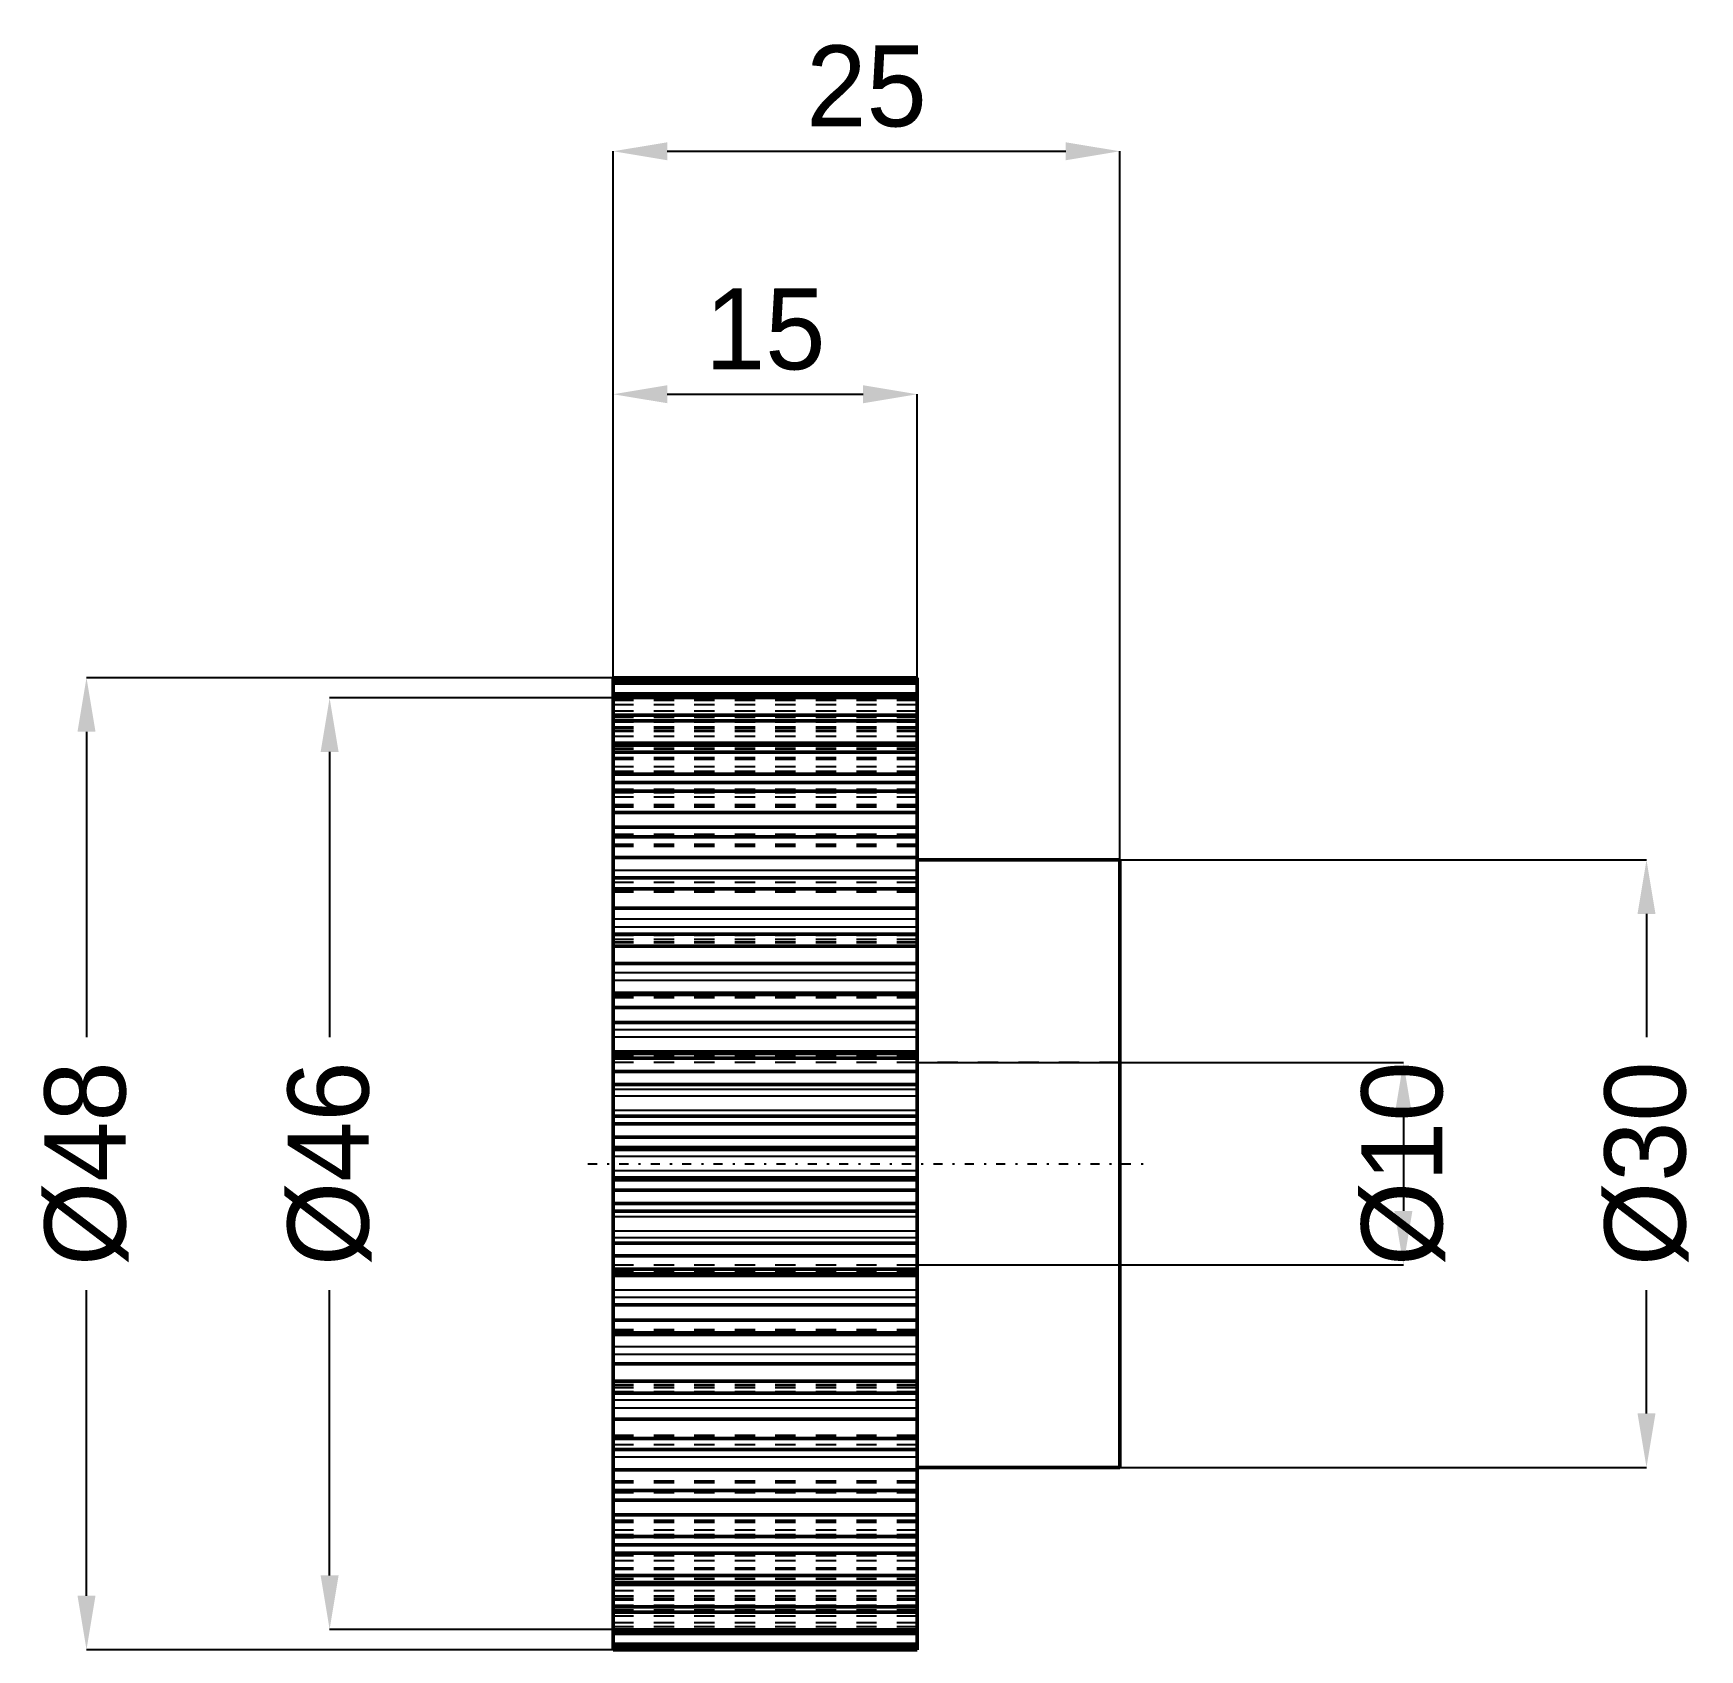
# Model space of a CAD drawing. Header units: millimetres. Extents: x -28.6 to 53.6, y -24 to 55.8.
import ezdxf

# ---------------------------------------------------------------- set-up
doc = ezdxf.new("R2010")
doc.units = ezdxf.units.MM
doc.linetypes.add('Center', pattern=[1.5, 0.45, -0.5, 0.05, -0.5])
doc.linetypes.add('Dashed', pattern=[2, 1, -1])
for name, color, linetype, lineweight in [('AM_0', 7, 'Continuous', 50), ('AM_4', 3, 'Continuous', 25), ('AM_5', 3, 'Continuous', 25), ('AM_7', 7, 'Center', 25), ('AM_9', 6, 'Dashed', 25)]:
    doc.layers.add(name, color=color, linetype=linetype, lineweight=lineweight)
doc.dimstyles.new('ISO-25', dxfattribs={"dimtxt": 2.5, "dimasz": 2.5, "dimexe": 1.25, "dimexo": 0.625, "dimtad": 1, "dimtxsty": 'Standard', "dimcen": 2.5, "dimadec": 0, "dimazin": 0, "dimtfac": 1, "dimtmove": 0, "dimatfit": 3, "dimfxl": 1, "dimarcsym": 0})

# ---------------------------------------------------------------- blocks, each defined once
blk = doc.blocks.new('*D1')
at = {"layer": 'AM_5', "color": 0, "lineweight": -2}
for p, q in [((0, 24), (0, 38)), ((2.667, 38), (12.333, 38)), ((15, 23), (15, 38))]:
    blk.add_line(p, q, dxfattribs=at)
at = {"layer": 'AM_5', "color": 0}
for points in [[(2.667, 38.444), (2.667, 37.556), (0, 38)], [(12.333, 37.556), (12.333, 38.444), (15, 38)]]:
    blk.add_solid(points, dxfattribs=at)
at = {"layer": 'Defpoints', "color": 0}
for p in [(15, 38), (0, 24), (15, 23)]:
    blk.add_point(p, dxfattribs=at)
at = {"layer": 'AM_5', "color": 0, "insert": (7.5, 41.2), "char_height": 4, "attachment_point": 5}
blk.add_mtext('15', dxfattribs=at)
blk = doc.blocks.new('*D2')
at = {"layer": 'AM_5', "color": 0, "lineweight": -2}
for p, q in [((0, 24), (0, 50)), ((2.667, 50), (22.333, 50)), ((25, 15), (25, 50))]:
    blk.add_line(p, q, dxfattribs=at)
at = {"layer": 'AM_5', "color": 0}
for points in [[(2.667, 50.444), (2.667, 49.556), (0, 50)], [(22.333, 49.556), (22.333, 50.444), (25, 50)]]:
    blk.add_solid(points, dxfattribs=at)
at = {"layer": 'Defpoints', "color": 0}
for p in [(25, 50), (0, 24), (25, 15)]:
    blk.add_point(p, dxfattribs=at)
at = {"layer": 'AM_5', "color": 0, "insert": (12.5, 53.2), "char_height": 4, "attachment_point": 5}
blk.add_mtext('25', dxfattribs=at)
blk = doc.blocks.new('*D3')
at = {"layer": 'AM_5', "color": 0, "lineweight": -2}
for p, q in [((25, 15), (51, 15)), ((51, 12.333), (51, 6.248)), ((51, -12.333), (51, -6.248)), ((25, -15), (51, -15))]:
    blk.add_line(p, q, dxfattribs=at)
at = {"layer": 'AM_5', "color": 0}
for points in [[(51.444, 12.333), (50.556, 12.333), (51, 15)], [(50.556, -12.333), (51.444, -12.333), (51, -15)]]:
    blk.add_solid(points, dxfattribs=at)
at = {"layer": 'Defpoints', "color": 0}
for p in [(25, 15), (25, -15), (51, -15)]:
    blk.add_point(p, dxfattribs=at)
at = {"layer": 'AM_5', "color": 0, "insert": (51, 0), "char_height": 4, "attachment_point": 5, "rotation": 90}
blk.add_mtext('Ø30', dxfattribs=at)
blk = doc.blocks.new('*D4')
at = {"layer": 'AM_5', "color": 0, "lineweight": -2}
for p, q in [((15, 5), (39, 5)), ((39, 2.333), (39, -2.333)), ((15, -5), (39, -5))]:
    blk.add_line(p, q, dxfattribs=at)
at = {"layer": 'AM_5', "color": 0}
for points in [[(39.444, 2.333), (38.556, 2.333), (39, 5)], [(38.556, -2.333), (39.444, -2.333), (39, -5)]]:
    blk.add_solid(points, dxfattribs=at)
at = {"layer": 'Defpoints', "color": 0}
for p in [(15, 5), (15, -5), (39, -5)]:
    blk.add_point(p, dxfattribs=at)
at = {"layer": 'AM_5', "color": 0, "insert": (39, 0), "char_height": 4, "attachment_point": 5, "rotation": 90}
blk.add_mtext('Ø10', dxfattribs=at)
blk = doc.blocks.new('*D5')
at = {"layer": 'AM_5', "color": 0, "lineweight": -2}
for p, q in [((15, 23), (-14, 23)), ((-14, 20.333), (-14, 6.248)), ((-14, -20.333), (-14, -6.248)), ((15, -23), (-14, -23))]:
    blk.add_line(p, q, dxfattribs=at)
at = {"layer": 'AM_5', "color": 0}
for points in [[(-13.556, 20.333), (-14.444, 20.333), (-14, 23)], [(-14.444, -20.333), (-13.556, -20.333), (-14, -23)]]:
    blk.add_solid(points, dxfattribs=at)
at = {"layer": 'Defpoints', "color": 0}
for p in [(15, 23), (-14, -23), (15, -23)]:
    blk.add_point(p, dxfattribs=at)
at = {"layer": 'AM_5', "color": 0, "insert": (-14, 0), "char_height": 4, "attachment_point": 5, "rotation": 90}
blk.add_mtext('Ø46', dxfattribs=at)
blk = doc.blocks.new('*D6')
at = {"layer": 'AM_5', "color": 0, "lineweight": -2}
for p, q in [((0, 24), (-26, 24)), ((-26, 21.333), (-26, 6.248)), ((-26, -21.333), (-26, -6.248)), ((0, -24), (-26, -24))]:
    blk.add_line(p, q, dxfattribs=at)
at = {"layer": 'AM_5', "color": 0}
for points in [[(-25.556, 21.333), (-26.444, 21.333), (-26, 24)], [(-26.444, -21.333), (-25.556, -21.333), (-26, -24)]]:
    blk.add_solid(points, dxfattribs=at)
at = {"layer": 'Defpoints', "color": 0}
for p in [(0, 24), (-26, -24), (0, -24)]:
    blk.add_point(p, dxfattribs=at)
at = {"layer": 'AM_5', "color": 0, "insert": (-26, 0), "char_height": 4, "attachment_point": 5, "rotation": 90}
blk.add_mtext('Ø48', dxfattribs=at)

msp = doc.modelspace()

# ---------------------------------------------------------------- linework, layer by layer
at = {"layer": 'AM_0'}
for p, q in [((15, 24), (0, 24)), ((0, 24), (0, -24)), ((15, 23.998), (0, 23.998)), ((15, 24), (15, -24)), ((15, 23.82), (0, 23.82)), ((15, 23.729), (0, 23.729)), ((15, 23.198), (0, 23.198)), ((15, 23.018), (0, 23.018)), ((15, 22.144), (0, 22.144)), ((15, 21.878), (0, 21.878)), ((15, 20.775), (0, 20.775)), ((15, 20.677), (0, 20.677)), ((15, 20.331), (0, 20.331)), ((15, 19.238), (0, 19.238)), ((15, 18.826), (0, 18.826)), ((15, 18.405), (0, 18.405)), ((15, 17.342), (0, 17.342)), ((15, 16.623), (0, 16.623)), ((15, 16.136), (0, 16.136)), ((15, 15.123), (0, 15.123)), ((25, 15), (15, 15)), ((25, 15), (25, -15)), ((15, 14.111), (0, 14.111)), ((15, 13.567), (0, 13.567)), ((15, 12.623), (0, 12.623)), ((15, 11.337), (0, 11.337)), ((15, 10.744), (0, 10.744)), ((15, 9.887), (0, 9.887)), ((15, 8.428), (0, 8.428)), ((15, 8.351), (0, 8.351)), ((15, 7.722), (0, 7.722)), ((15, 6.968), (0, 6.968)), ((15, 5.436), (0, 5.436)), ((15, 5.209), (0, 5.209)), ((15, 4.556), (0, 4.556)), ((15, 3.918), (0, 3.918)), ((15, 2.342), (0, 2.342)), ((15, 1.97), (0, 1.97)), ((15, 1.305), (0, 1.305)), ((15, 0.795), (0, 0.795)), ((15, -0.795), (0, -0.795)), ((15, -1.305), (0, -1.305)), ((15, -1.97), (0, -1.97)), ((15, -2.342), (0, -2.342)), ((15, -3.918), (0, -3.918)), ((15, -4.556), (0, -4.556)), ((15, -5.209), (0, -5.209)), ((15, -5.436), (0, -5.436)), ((15, -6.968), (0, -6.968)), ((15, -7.722), (0, -7.722)), ((15, -8.351), (0, -8.351)), ((15, -8.428), (0, -8.428)), ((15, -9.887), (0, -9.887)), ((15, -10.744), (0, -10.744)), ((15, -11.337), (0, -11.337)), ((15, -12.623), (0, -12.623)), ((15, -13.567), (0, -13.567)), ((15, -14.111), (0, -14.111)), ((15, -15.123), (0, -15.123)), ((15, -15), (25, -15)), ((15, -16.136), (0, -16.136)), ((15, -16.623), (0, -16.623)), ((15, -17.342), (0, -17.342)), ((15, -18.405), (0, -18.405)), ((15, -18.826), (0, -18.826)), ((15, -19.238), (0, -19.238)), ((15, -20.331), (0, -20.331)), ((15, -20.677), (0, -20.677)), ((15, -20.775), (0, -20.775)), ((15, -21.878), (0, -21.878)), ((15, -22.144), (0, -22.144)), ((15, -23.018), (0, -23.018)), ((15, -23.198), (0, -23.198)), ((15, -23.729), (0, -23.729)), ((15, -23.82), (0, -23.82)), ((15, -23.998), (0, -23.998)), ((0, -24), (15, -24))]:
    msp.add_line(p, q, dxfattribs=at)
at = {"layer": 'AM_4'}
for p, q in [((15, 16.636), (0, 16.636)), ((15, 14.488), (0, 14.488)), ((15, 12.07), (0, 12.07)), ((15, 11.682), (0, 11.682)), ((15, 9.427), (0, 9.427)), ((15, 9.051), (0, 9.051)), ((15, 6.609), (0, 6.609)), ((15, 6.251), (0, 6.251)), ((15, 5.564), (0, 5.564)), ((15, 3.667), (0, 3.667)), ((15, 3.335), (0, 3.335)), ((15, 2.628), (0, 2.628)), ((15, 2.364), (0, 2.364)), ((15, 0.658), (0, 0.658)), ((15, 0.357), (0, 0.357)), ((15, -0.357), (0, -0.357)), ((15, -0.658), (0, -0.658)), ((15, -2.364), (0, -2.364)), ((15, -2.628), (0, -2.628)), ((15, -3.335), (0, -3.335)), ((15, -3.667), (0, -3.667)), ((15, -5.564), (0, -5.564)), ((15, -6.251), (0, -6.251)), ((15, -6.609), (0, -6.609)), ((15, -9.051), (0, -9.051)), ((15, -9.427), (0, -9.427)), ((15, -11.682), (0, -11.682)), ((15, -12.07), (0, -12.07)), ((15, -14.488), (0, -14.488)), ((15, -16.636), (0, -16.636))]:
    msp.add_line(p, q, dxfattribs=at)
at = {"layer": 'AM_7'}
msp.add_line((-1.25, 0), (26.25, 0), dxfattribs=at)
at = {"layer": 'AM_9'}
for p, q in [((15, 22.987), (0, 22.987)), ((15, 22.878), (0, 22.878)), ((15, 22.667), (0, 22.667)), ((15, 22.344), (0, 22.344)), ((15, 22.142), (0, 22.142)), ((15, 22.052), (0, 22.052)), ((15, 21.925), (0, 21.925)), ((15, 21.87), (0, 21.87)), ((15, 21.822), (0, 21.822)), ((0, 21.821), (15, 21.821)), ((15, 21.819), (0, 21.819)), ((15, 21.551), (0, 21.551)), ((15, 21.512), (0, 21.512)), ((15, 21.393), (0, 21.393)), ((15, 21.367), (0, 21.367)), ((0, 21.359), (15, 21.359)), ((15, 21.09), (0, 21.09)), ((15, 20.752), (0, 20.752)), ((15, 20.649), (0, 20.649)), ((15, 20.513), (0, 20.513)), ((0, 20.494), (15, 20.494)), ((15, 20.043), (0, 20.043)), ((15, 19.968), (0, 19.968)), ((15, 19.606), (0, 19.606)), ((15, 19.363), (0, 19.363)), ((15, 19.278), (0, 19.278)), ((0, 19.242), (15, 19.242)), ((15, 18.474), (0, 18.474)), ((15, 18.32), (0, 18.32)), ((15, 18.095), (0, 18.095)), ((15, 17.715), (0, 17.715)), ((15, 17.684), (0, 17.684)), ((0, 17.626), (15, 17.626)), ((15, 16.256), (0, 16.256)), ((15, 16.247), (0, 16.247)), ((15, 15.76), (0, 15.76)), ((15, 15.738), (0, 15.738)), ((0, 15.676), (15, 15.676)), ((15, 14.096), (0, 14.096)), ((15, 13.889), (0, 13.889)), ((15, 13.542), (0, 13.542)), ((15, 13.467), (0, 13.467)), ((0, 13.428), (15, 13.428)), ((15, 11.264), (0, 11.264)), ((15, 11.073), (0, 11.073)), ((15, 10.946), (0, 10.946)), ((0, 10.924), (15, 10.924)), ((15, 8.397), (0, 8.397)), ((15, 8.221), (0, 8.221)), ((0, 8.212), (15, 8.212)), ((15, 5.342), (0, 5.342)), ((0, 5.34), (15, 5.34)), ((25, 5), (0, 5)), ((0, -5), (25, -5)), ((15, -5.34), (0, -5.34)), ((15, -5.342), (0, -5.342)), ((15, -8.212), (0, -8.212)), ((15, -8.221), (0, -8.221)), ((15, -8.397), (0, -8.397)), ((15, -10.924), (0, -10.924)), ((15, -10.946), (0, -10.946)), ((15, -11.073), (0, -11.073)), ((15, -11.264), (0, -11.264)), ((15, -13.428), (0, -13.428)), ((15, -13.467), (0, -13.467)), ((15, -13.542), (0, -13.542)), ((15, -13.889), (0, -13.889)), ((15, -14.096), (0, -14.096)), ((15, -15.676), (0, -15.676)), ((15, -15.738), (0, -15.738)), ((15, -15.76), (0, -15.76)), ((15, -16.247), (0, -16.247)), ((15, -16.256), (0, -16.256)), ((15, -17.626), (0, -17.626)), ((15, -17.684), (0, -17.684)), ((15, -17.715), (0, -17.715)), ((15, -18.095), (0, -18.095)), ((15, -18.32), (0, -18.32)), ((15, -18.474), (0, -18.474)), ((15, -19.242), (0, -19.242)), ((15, -19.278), (0, -19.278)), ((15, -19.363), (0, -19.363)), ((15, -19.606), (0, -19.606)), ((15, -19.968), (0, -19.968)), ((15, -20.043), (0, -20.043)), ((15, -20.494), (0, -20.494)), ((15, -20.513), (0, -20.513)), ((15, -20.649), (0, -20.649)), ((15, -20.752), (0, -20.752)), ((15, -21.09), (0, -21.09)), ((15, -21.359), (0, -21.359)), ((15, -21.367), (0, -21.367)), ((15, -21.393), (0, -21.393)), ((15, -21.512), (0, -21.512)), ((15, -21.551), (0, -21.551)), ((15, -21.819), (0, -21.819)), ((15, -21.821), (0, -21.821)), ((15, -21.822), (0, -21.822)), ((15, -21.87), (0, -21.87)), ((15, -21.925), (0, -21.925)), ((15, -22.052), (0, -22.052)), ((15, -22.142), (0, -22.142)), ((15, -22.344), (0, -22.344)), ((15, -22.667), (0, -22.667)), ((15, -22.878), (0, -22.878)), ((15, -22.987), (0, -22.987))]:
    msp.add_line(p, q, dxfattribs=at)

# ---------------------------------------------------------------- dimensions: what is measured, and where the dimension line sits
at = {"layer": 'AM_5'}
for base, p2, text, picture, middle in [((25, 50), (25, 15), '25', '*D2', (12.5, 50)), ((15, 38), (15, 23), '15', '*D1', (7.5, 38))]:
    dim = msp.add_linear_dim(base=base, p1=(0, 24), p2=p2, text=text, dimstyle='ISO-25', override={"dimtxt": 4, "dimasz": 2.666667, "dimexe": 0, "dimexo": 0, "dimgap": 1.2}, dxfattribs=at)
    dim.commit()
    dim.dimension.update_dxf_attribs({"geometry": picture, "text_midpoint": middle, "dimtype": 160})
for base, p1, p2, text, picture, middle in [((-26, -24), (0, 24), (0, -24), 'Ø48', '*D6', (-26, 0)), ((-14, -23), (15, 23), (15, -23), 'Ø46', '*D5', (-14, 0)), ((51, -15), (25, 15), (25, -15), 'Ø30', '*D3', (51, 0)), ((39, -5), (15, 5), (15, -5), 'Ø10', '*D4', (39, 0))]:
    dim = msp.add_linear_dim(base=base, p1=p1, p2=p2, angle=90, text=text, dimstyle='ISO-25', override={"dimtxt": 4, "dimasz": 2.666667, "dimexe": 0, "dimexo": 0, "dimgap": 1.2}, dxfattribs=at)
    dim.commit()
    dim.dimension.update_dxf_attribs({"geometry": picture, "text_midpoint": middle, "dimtype": 160, "text_rotation": 90})

doc.saveas('drawing.dxf')
